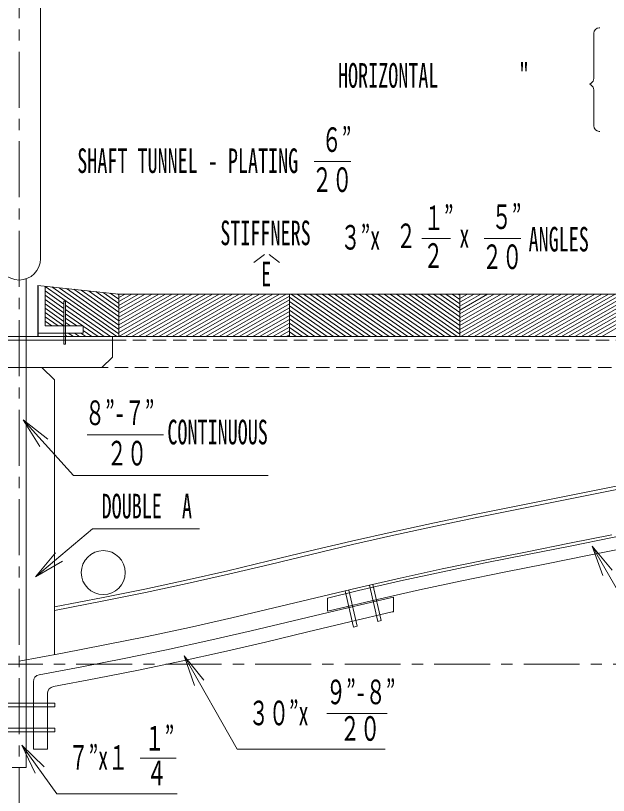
# Model space of a CAD drawing. Units: millimetres, scale not verified. Extents: x -8222 to 8222, y -5815 to 5815.
# Drawn here: x -295 to 765, y -4728 to -3334 of the extents above; entities that cross this region are included whole.
import ezdxf
from ezdxf.enums import TextEntityAlignment as Align

# ---------------------------------------------------------------- set-up
doc = ezdxf.new("R2010")
doc.units = ezdxf.units.MM
doc.header["$LTSCALE"] = 20
doc.linetypes.add('CHAIN1', pattern=[8, 5, -1, 1, -1])
doc.linetypes.add('DASHED1', pattern=[1.8, 1.2, -0.6])
for name, color, linetype, lineweight in [('0-0_0', 3, 'Continuous', 18), ('0-1_芯', 4, 'CHAIN1', 18), ('0-2_寸法', 2, 'Continuous', 18)]:
    doc.layers.add(name, color=color, linetype=linetype, lineweight=lineweight)
doc.styles.add('ＭＳ ゴシック', font='')
doc.styles.get('ＭＳ ゴシック').set_extended_font_data('MS Gothic')

msp = doc.modelspace()

# ---------------------------------------------------------------- linework, layer by layer
at = {"layer": '0-0_0'}
for p, q in [((-250.1, -3768.47), (-249.44, -1688.45)), ((-275.5, -4678.12), (-275.5, -3804.39)), ((-254.91, -3816.37), (-254.91, -3907.85)), ((-254.41, -3816.37), (-254.41, -3907.85)), ((-241.71, -3817.71), (-241.71, -3888.8)), ((-241.71, -3818.25), (-113.75, -3907.85)), ((-229.49, -3819.06), (-109.83, -3902.84)), ((-241.71, -3826.01), (-208.05, -3849.58)), ((-241.71, -3833.76), (-208.05, -3857.33)), ((-216.45, -3820.44), (-109.83, -3895.09)), ((-203.42, -3821.81), (-109.83, -3887.34)), ((-190.38, -3823.19), (-109.83, -3879.59)), ((-177.34, -3824.57), (-109.83, -3871.84)), ((-164.3, -3825.95), (-109.83, -3864.09)), ((-151.26, -3827.33), (-109.83, -3856.33)), ((-138.22, -3828.7), (-109.83, -3848.58)), ((-125.18, -3830.08), (-109.83, -3840.83)), ((-112.14, -3831.46), (-109.83, -3833.08)), ((-109.83, -3831.65), (-109.83, -3907.85)), ((-109.83, -3907.41), (21.39, -3831.65)), ((-109.83, -3900.49), (9.39, -3831.65)), ((-109.83, -3893.56), (-2.61, -3831.65)), ((-109.83, -3886.63), (-14.61, -3831.65)), ((-109.83, -3879.7), (-26.61, -3831.65)), ((-109.83, -3872.77), (-38.61, -3831.65)), ((-109.83, -3865.84), (-50.61, -3831.65)), ((-109.83, -3858.92), (-62.61, -3831.65)), ((-109.83, -3851.99), (-74.61, -3831.65)), ((-109.83, -3845.06), (-86.61, -3831.65)), ((-109.83, -3838.13), (-98.61, -3831.65)), ((-98.59, -3907.85), (33.39, -3831.65)), ((-86.59, -3907.85), (45.39, -3831.65)), ((-74.59, -3907.85), (57.39, -3831.65)), ((-62.59, -3907.85), (69.39, -3831.65)), ((-50.59, -3907.85), (81.39, -3831.65)), ((-38.59, -3907.85), (93.39, -3831.65)), ((-26.59, -3907.85), (105.39, -3831.65)), ((-14.59, -3907.85), (117.39, -3831.65)), ((-2.59, -3907.85), (129.39, -3831.65)), ((9.41, -3907.85), (141.39, -3831.65)), ((21.41, -3907.85), (153.39, -3831.65)), ((33.41, -3907.85), (165.39, -3831.65)), ((45.41, -3907.85), (177.39, -3831.65)), ((57.41, -3907.85), (189.39, -3831.65)), ((194.97, -3831.65), (194.97, -3907.85)), ((198.11, -3831.65), (306.94, -3907.85)), ((209.18, -3831.65), (318.01, -3907.85)), ((220.26, -3831.65), (329.08, -3907.85)), ((231.33, -3831.65), (340.15, -3907.85)), ((242.4, -3831.65), (351.22, -3907.85)), ((253.47, -3831.65), (362.29, -3907.85)), ((264.54, -3831.65), (373.36, -3907.85)), ((275.61, -3831.65), (384.43, -3907.85)), ((286.68, -3831.65), (395.51, -3907.85)), ((297.75, -3831.65), (406.58, -3907.85)), ((308.82, -3831.65), (417.65, -3907.85)), ((319.89, -3831.65), (428.72, -3907.85)), ((330.96, -3831.65), (439.79, -3907.85)), ((342.04, -3831.65), (450.86, -3907.85)), ((353.11, -3831.65), (461.93, -3907.85)), ((364.18, -3831.65), (473, -3907.85)), ((375.25, -3831.65), (484.07, -3907.85)), ((386.32, -3831.65), (495.14, -3907.85)), ((397.39, -3831.65), (499.77, -3903.34)), ((408.46, -3831.65), (499.77, -3895.58)), ((419.53, -3831.65), (499.77, -3887.83)), ((430.6, -3831.65), (499.77, -3880.08)), ((441.67, -3831.65), (499.77, -3872.33)), ((452.74, -3831.65), (499.77, -3864.58)), ((463.82, -3831.65), (499.77, -3856.82)), ((474.89, -3831.65), (499.77, -3849.07)), ((485.96, -3831.65), (499.77, -3841.32)), ((497.03, -3831.65), (499.77, -3833.57)), ((499.77, -3831.65), (499.77, -3907.85)), ((499.77, -3901.87), (621.39, -3831.65)), ((499.77, -3894.94), (609.39, -3831.65)), ((499.77, -3888.01), (597.39, -3831.65)), ((499.77, -3881.09), (585.39, -3831.65)), ((499.77, -3874.16), (573.39, -3831.65)), ((499.77, -3867.23), (561.39, -3831.65)), ((499.77, -3860.3), (549.39, -3831.65)), ((499.77, -3853.37), (537.39, -3831.65)), ((499.77, -3846.45), (525.39, -3831.65)), ((499.77, -3839.52), (513.39, -3831.65)), ((499.77, -3832.59), (501.39, -3831.65)), ((501.41, -3907.85), (633.39, -3831.65)), ((513.41, -3907.85), (645.39, -3831.65)), ((525.41, -3907.85), (657.39, -3831.65)), ((537.41, -3907.85), (669.39, -3831.65)), ((549.41, -3907.85), (681.39, -3831.65)), ((561.41, -3907.85), (693.39, -3831.65)), ((573.41, -3907.85), (705.39, -3831.65)), ((585.41, -3907.85), (717.39, -3831.65)), ((597.41, -3907.85), (729.39, -3831.65)), ((609.41, -3907.85), (741.39, -3831.65)), ((621.41, -3907.85), (753.39, -3831.65)), ((633.41, -3907.85), (765.39, -3831.65)), ((645.41, -3907.85), (777.39, -3831.65)), ((657.41, -3907.85), (789.39, -3831.65)), ((669.41, -3907.85), (801.39, -3831.65)), ((681.41, -3907.85), (813.39, -3831.65)), ((693.41, -3907.85), (825.39, -3831.65)), ((-241.71, -3841.51), (-208.05, -3865.08)), ((-208.05, -3921.05), (-208.05, -3844.65)), ((-205.51, -3844.65), (-208.05, -3844.65)), ((-205.51, -3921.05), (-205.51, -3844.65)), ((69.41, -3907.85), (194.97, -3835.36)), ((81.41, -3907.85), (194.97, -3842.29)), ((194.97, -3837.2), (295.87, -3907.85)), ((194.97, -3844.95), (284.8, -3907.85)), ((705.41, -3907.85), (829.14, -3836.42)), ((717.41, -3907.85), (829.14, -3843.34)), ((-241.71, -3849.26), (-208.05, -3872.83)), ((-241.71, -3857.01), (-208.05, -3880.59)), ((-205.51, -3851.36), (-124.83, -3907.85)), ((-205.51, -3859.11), (-135.9, -3907.85)), ((93.41, -3907.85), (194.97, -3849.22)), ((105.41, -3907.85), (194.97, -3856.14)), ((194.97, -3852.7), (273.73, -3907.85)), ((194.97, -3860.45), (262.66, -3907.85)), ((729.41, -3907.85), (829.14, -3850.27)), ((741.41, -3907.85), (829.14, -3857.2)), ((-241.71, -3864.77), (-208.05, -3888.34)), ((-241.71, -3872.52), (-218.46, -3888.8)), ((-205.51, -3866.86), (-174.17, -3888.8)), ((-205.51, -3874.61), (-185.24, -3888.8)), ((117.41, -3907.85), (194.97, -3863.07)), ((129.41, -3907.85), (194.97, -3870)), ((194.97, -3868.21), (251.58, -3907.85)), ((753.41, -3907.85), (829.14, -3864.13)), ((-241.71, -3880.27), (-229.53, -3888.8)), ((-241.71, -3888.02), (-240.6, -3888.8)), ((-173.89, -3888.8), (-241.71, -3888.8)), ((-205.51, -3882.37), (-196.32, -3888.8)), ((-173.89, -3888.8), (-173.89, -3901.5)), ((-173.89, -3889), (-146.97, -3907.85)), ((141.41, -3907.85), (194.97, -3876.93)), ((153.41, -3907.85), (194.97, -3883.86)), ((194.97, -3875.96), (240.51, -3907.85)), ((194.97, -3883.71), (229.44, -3907.85)), ((-173.89, -3901.5), (-254.41, -3901.5)), ((-200.32, -3901.5), (-191.25, -3907.85)), ((-189.25, -3901.5), (-180.18, -3907.85)), ((-178.18, -3901.5), (-169.11, -3907.85)), ((-173.89, -3896.75), (-158.04, -3907.85)), ((165.41, -3907.85), (194.97, -3890.79)), ((177.41, -3907.85), (194.97, -3897.71)), ((194.97, -3891.46), (218.37, -3907.85)), ((194.97, -3899.21), (207.3, -3907.85)), ((-2612.6, -3907.85), (2035.7, -3907.85)), ((-455.32, -3914.2), (-121.09, -3914.2)), ((-205.51, -3905.62), (-202.32, -3907.85)), ((189.41, -3907.85), (194.97, -3904.64)), ((194.97, -3906.97), (196.23, -3907.85)), ((-205.51, -3921.05), (-208.05, -3921.05)), ((-224.7, -3984.89), (-247.75, -3963.11)), ((-224.7, -4476.11), (-224.7, -3984.89)), ((294.8, -4362.32), (309.88, -4427.05)), ((300.99, -4360.88), (316.07, -4425.61)), ((338.09, -4352.23), (353.18, -4416.97)), ((344.28, -4350.79), (359.36, -4415.53)), ((-137.9, -4374.05), (-224.7, -4390.85)), ((262.89, -4398.66), (262.89, -4375.17)), ((380.87, -4373.71), (380.87, -4399.66)), ((-136.67, -4380.28), (-224.7, -4397.32)), ((353.18, -4416.97), (359.36, -4415.53)), ((309.88, -4427.05), (316.07, -4425.61)), ((-262.8, -4645.17), (-262.8, -4524.86)), ((-237.4, -4645.17), (-237.4, -4545.92)), ((-345.95, -4563.44), (-224.45, -4563.44)), ((-345.95, -4569.79), (-224.45, -4569.79)), ((-224.45, -4569.79), (-224.45, -4563.44)), ((-345.95, -4614.24), (-224.45, -4614.24)), ((-262.8, -4645.17), (-237.4, -4645.17)), ((-300.9, -4678.12), (-275.5, -4678.12))]:
    msp.add_line(p, q, dxfattribs=at)
at = {"layer": '0-0_0', "color": 1, "linetype": 'DASHED1'}
msp.add_line((-121.09, -3914.2), (1226.16, -3914.2), dxfattribs=at)
at = {"layer": '0-0_0'}
for points in [[(1133.94, -3831.65), (-110.33, -3831.65), (-254.91, -3816.37)], [(-121.09, -3907.85), (-121.09, -3944.35), (-140.14, -3963.11), (-436.27, -3963.11)], [(1390.06, -4138.13), (1378.18, -4140.76), (1302.64, -4157.28), (1227.07, -4173.61), (1151.44, -4189.71), (1075.77, -4205.57), (1000.05, -4221.23), (924.29, -4236.7), (848.51, -4252.01), (772.69, -4267.18), (696.85, -4282.24), (621.01, -4297.28), (545.21, -4312.52), (469.5, -4328.22), (393.93, -4344.61), (318.57, -4361.9), (262.89, -4375.17)], [(827.02, -4165.65), (752.56, -4180.54), (678.07, -4195.33), (603.57, -4210.1), (529.09, -4225.08), (454.68, -4240.49), (380.38, -4256.56), (306.28, -4273.47), (232.35, -4291.04), (158.52, -4308.82), (84.67, -4326.36), (10.69, -4343.21), (-63.51, -4359.05), (-137.9, -4374.05)], [(1390.06, -4161.53), (1337.04, -4173.18), (1261.4, -4189.6), (1185.72, -4205.79), (1109.99, -4221.77), (1034.22, -4237.53), (958.4, -4253.09), (882.55, -4268.47), (806.67, -4283.71), (730.75, -4298.8), (654.83, -4313.86), (578.92, -4329.02), (503.07, -4344.53), (427.34, -4360.67), (351.8, -4377.63), (276.44, -4395.39), (262.89, -4398.66)], [(828.27, -4171.87), (753.8, -4186.77), (679.31, -4201.56), (604.81, -4216.33), (530.36, -4231.3), (455.99, -4246.7), (381.76, -4262.76), (307.72, -4279.65), (233.83, -4297.21), (159.99, -4315), (86.1, -4332.55), (12.05, -4349.41), (-62.22, -4365.26), (-136.67, -4380.28)], [(-288.2, -4488.09), (-210.83, -4473.49), (-134.93, -4458.88), (-59.15, -4443.73), (16.43, -4427.76), (91.8, -4410.77), (167.01, -4392.98), (242.18, -4374.89), (317.42, -4356.95), (392.83, -4339.66), (468.44, -4323.25), (544.19, -4307.54), (620.01, -4292.29), (695.86, -4277.25), (771.7, -4262.19)], [(380.87, -4373.71), (352.37, -4380.11), (277.03, -4397.87), (201.77, -4415.98), (126.49, -4433.96), (51.06, -4451.33), (-24.59, -4467.7), (-100.43, -4483.15), (-176.41, -4497.96), (-252.45, -4512.38)], [(380.87, -4399.65), (378.88, -4400.1), (303.33, -4417.7), (227.91, -4435.8), (152.49, -4453.9), (76.95, -4471.52), (1.2, -4488.2), (-74.76, -4503.92), (-150.87, -4518.91), (-227.06, -4533.44)], [(-345.95, -4607.89), (-224.45, -4607.89), (-224.45, -4614.24)]]:
    msp.add_lwpolyline(points, dxfattribs=at)
at = {"layer": '0-0_0', "color": 1, "linetype": 'DASHED1'}
msp.add_lwpolyline([(-2688.47, -3888.3), (-2709.17, -3963.11), (2132.77, -3963.11)], dxfattribs=at)
at = {"layer": '0-0_0'}
msp.add_circle((-137.78, -4329.72), 39.36, dxfattribs=at)
for centre, radius, start, end in [((-288.2, -3768.47), 38.1, 180, 0), ((-250.1, -4524.86), 12.7, 100.66526, 180), ((-224.7, -4545.92), 12.7, 100.69536, 180)]:
    msp.add_arc(centre, radius, start, end, dxfattribs=at)
at = {"layer": '0-1_芯'}
for p, q in [((-288.2, -4778.57), (-288.2, 4515.32)), ((-4666.1, -4493.26), (4100.48, -4493.26))]:
    msp.add_line(p, q, dxfattribs=at)
at = {"layer": '0-2_寸法'}
for p, q in [((749.16, -3355.5), (750.24, -3355.5)), ((739.16, -3446.18), (739.16, -3365.5)), ((734.83, -3454.42), (732, -3456.36)), ((734.83, -3458.3), (732, -3456.36)), ((739.16, -3466.54), (739.16, -3530.84)), ((749.16, -3540.84), (750.24, -3540.84)), ((304.89, -3594.81), (239.41, -3594.81)), ((482.82, -3732.63), (432.02, -3732.63)), ((608.89, -3732.63), (543.41, -3732.63)), ((150.23, -3760.85), (131.54, -3775.19)), ((158.61, -3760.85), (177.3, -3775.19)), ((-281.24, -4056.76), (-190.72, -4156.39)), ((-281.24, -4056.76), (-236.96, -4091.04)), ((-281.24, -4056.76), (-251.36, -4104.11)), ((-30.33, -4083.21), (-166.44, -4083.21)), ((-190.72, -4156.39), (157.14, -4156.39)), ((-157.15, -4251.67), (34.17, -4251.67)), ((736.62, -4282.21), (772.2, -4325.45)), ((736.62, -4282.21), (755.26, -4335.01)), ((831.49, -4448.96), (736.62, -4282.21)), ((-259.05, -4337.33), (-210.58, -4309.29)), ((6.73, -4478.78), (42.31, -4522.02)), ((6.73, -4478.78), (25.38, -4531.58)), ((101.6, -4645.53), (6.73, -4478.78)), ((261.67, -4581.89), (369.92, -4581.89)), ((-283.67, -4637.94), (-220.72, -4725.15)), ((-283.67, -4637.94), (-243.51, -4676.97)), ((-283.67, -4637.94), (-259.28, -4688.35)), ((101.6, -4645.53), (366.36, -4645.53)), ((-71.63, -4661.52), (-7.47, -4661.52)), ((-220.72, -4725.15), (-5.92, -4725.15))]:
    msp.add_line(p, q, dxfattribs=at)
msp.add_lwpolyline([(-157.15, -4251.67), (-259.05, -4337.33), (-223.1, -4294.4)], dxfattribs=at)
for centre, start, end in [((749.16, -3365.5), 90, 180), ((729.16, -3446.18), 304.50836, 0), ((729.16, -3466.54), 0, 55.49164), ((749.16, -3530.84), 180, 270)]:
    msp.add_arc(centre, 10, start, end, dxfattribs=at)

# ---------------------------------------------------------------- texts
at = {"layer": '0-2_寸法', "style": 'ＭＳ ゴシック', "width": 0.6}
for s, p in [('HORIZONTAL\u3000\u3000\u3000\u3000"', (281.93, -3475.95)), ('６”', (252.67, -3590.82)), ('SHAFT TUNNEL - PLATING ', (-184.28, -3628.47)), ('２０', (235.48, -3662.39)), ('１”', (435.42, -3730.6)), ('５”', (556.67, -3728.65)), ('STIFFNERS', (71.45, -3757.51)), ('３”x', (286.39, -3765.45)), ('２', (385.64, -3762.82)), ('x ', (498.94, -3762.2)), ('ANGLES', (622.7, -3768.78)), ('２', (434.43, -3798.01)), ('２０', (539.48, -3800.22)), ('E', (144.5, -3830.8)), ('８”-７”', (-170.47, -4079.22)), ('CONTINUOUS', (-23.11, -4113.59)), ('２０', (-131.48, -4151.36)), ('DOUBLE  A', (-140.75, -4246.01)), ('９”-８”', (260.43, -4578.26)), ('３０”x', (122.31, -4615.89)), ('２０', (285.37, -4643.59)), ('１”', (-63.98, -4660.98)), ('７”x１', (-200.01, -4695.51)), ('４', (-60.35, -4723.21))]:
    msp.add_text(s, height=43.99, dxfattribs=at).set_placement(p, align=Align.BOTTOM_LEFT)

doc.saveas('drawing.dxf')
